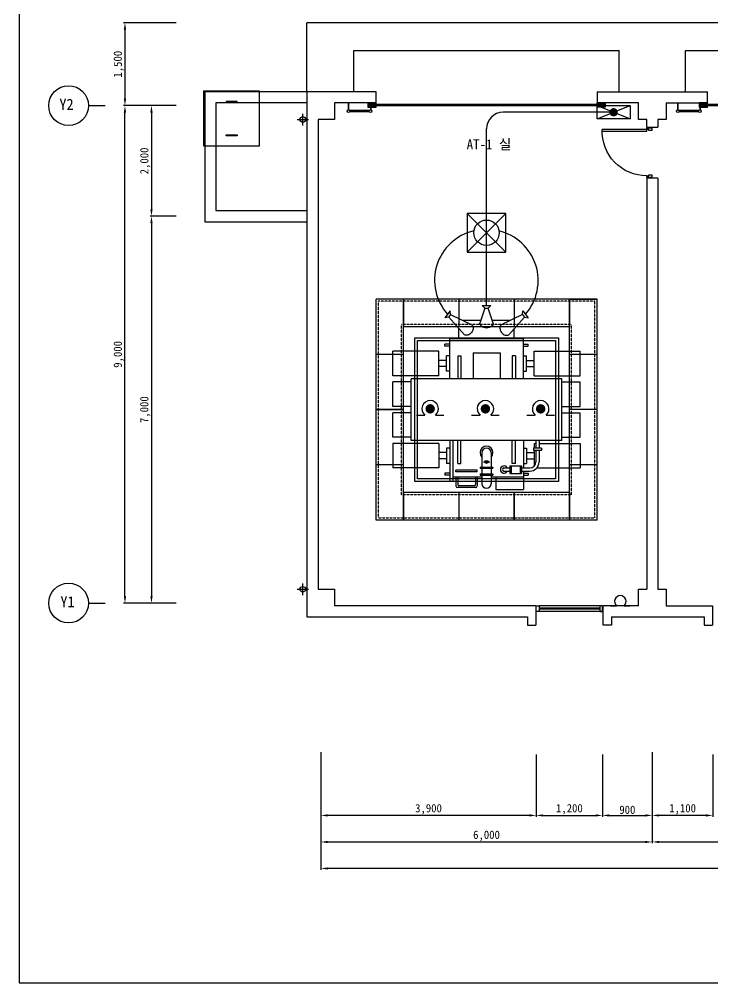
# Model space of a CAD drawing. Header units: millimetres. Extents: x -56613 to -16813, y -66367 to -35122.
# Drawn here: x -56613 to -44060, y -66367 to -48936 of the extents above; entities that cross this region are included whole.
import ezdxf
from ezdxf.enums import TextEntityAlignment as Align

# ---------------------------------------------------------------- set-up
doc = ezdxf.new("R2010")
doc.units = ezdxf.units.MM
doc.linetypes.add('HIDDEN', pattern=[0.375, 0.25, -0.125])
doc.layers.add('TX-PAPR', color=2, linetype='Continuous', plot=False)
for name, color, linetype in [('TZ-BASE', 253, 'Continuous'), ('TZ-DIMS', 1, 'Continuous'), ('TZ-LEAL', 1, 'Continuous'), ('TZ-LEAT', 3, 'Continuous')]:
    doc.layers.add(name, color=color, linetype=linetype)
doc.styles.get("Standard").update_dxf_attribs({"font": 'GulimChe.ttf'})
doc.dimstyles.new('D50', dxfattribs={"dimscale": 50, "dimtxt": 3, "dimasz": 2.5, "dimexe": 0.5, "dimexo": 0.5, "dimgap": 0.5, "dimtad": 1, "dimdec": 0, "dimzin": 1, "dimdsep": 46, "dimlunit": 6, "dimtxsty": 'Standard', "dimcen": 1, "dimclrd": 1, "dimclre": 1, "dimclrt": 3, "dimadec": 0, "dimazin": 0, "dimtfac": 1, "dimtdec": 0, "dimtix": 1, "dimtmove": 2, "dimatfit": 3, "dimfxl": 0, "dimtvp": 2, "dimlwd": -1, "dimlwe": -1, "dimarcsym": 0})

# ---------------------------------------------------------------- blocks, each defined once
blk = doc.blocks.new('*D377')
at = {"layer": 'DEFPOINTS', "color": 0, "ltscale": 0.1}
for p in [(-51155, -62649), (-19955, -62649), (-51155, -64300)]:
    blk.add_point(p, dxfattribs=at)
at = {"layer": 'TZ-DIMS', "color": 1, "ltscale": 0.1}
for p, q in [((-51155, -62674), (-51155, -64325)), ((-19955, -62674), (-19955, -64325)), ((-20080, -64300), (-51030, -64300))]:
    blk.add_line(p, q, dxfattribs=at)
for points in [[(-51030, -64280), (-51030, -64321), (-51155, -64300)], [(-20080, -64280), (-20080, -64321), (-19955, -64300)]]:
    blk.add_solid(points, dxfattribs=at)
at = {"layer": 'TZ-DIMS', "color": 3, "ltscale": 0.1, "insert": (-35555, -64189), "char_height": 150, "attachment_point": 5}
blk.add_mtext('31,200', dxfattribs=at)
blk = doc.blocks.new('*D380')
at = {"layer": 'DEFPOINTS', "color": 0, "ltscale": 0.1}
for p in [(-51155, -62173), (-45155, -62173), (-45155, -63820)]:
    blk.add_point(p, dxfattribs=at)
at = {"layer": 'TZ-DIMS', "color": 1, "ltscale": 0.1}
for p, q in [((-51155, -62198), (-51155, -63845)), ((-45155, -62198), (-45155, -63845)), ((-51030, -63820), (-45280, -63820))]:
    blk.add_line(p, q, dxfattribs=at)
for points in [[(-51030, -63800), (-51030, -63841), (-51155, -63820)], [(-45280, -63800), (-45280, -63841), (-45155, -63820)]]:
    blk.add_solid(points, dxfattribs=at)
at = {"layer": 'TZ-DIMS', "color": 3, "ltscale": 0.1, "insert": (-48155, -63709), "char_height": 150, "attachment_point": 5}
blk.add_mtext('6,000', dxfattribs=at)
blk = doc.blocks.new('*D392')
at = {"layer": 'DEFPOINTS', "color": 0, "ltscale": 0.1}
for p in [(-53750, -48999), (-54700, -50499), (-53750, -50499)]:
    blk.add_point(p, dxfattribs=at)
at = {"layer": 'TZ-DIMS', "color": 1, "ltscale": 0.1}
for p, q in [((-53775, -48999), (-54725, -48999)), ((-54700, -49124), (-54700, -50374)), ((-53775, -50499), (-54725, -50499))]:
    blk.add_line(p, q, dxfattribs=at)
for points in [[(-54721, -49124), (-54679, -49124), (-54700, -48999)], [(-54721, -50374), (-54679, -50374), (-54700, -50499)]]:
    blk.add_solid(points, dxfattribs=at)
at = {"layer": 'TZ-DIMS', "color": 3, "ltscale": 0.1, "insert": (-54811, -49749), "char_height": 150, "attachment_point": 5, "rotation": 90}
blk.add_mtext('1,500', dxfattribs=at)
blk = doc.blocks.new('*D399')
at = {"layer": 'DEFPOINTS', "color": 0, "ltscale": 0.1}
for p in [(-54700, -50499), (-53750, -50499), (-53750, -59499)]:
    blk.add_point(p, dxfattribs=at)
at = {"layer": 'TZ-DIMS', "color": 1, "ltscale": 0.1}
for p, q in [((-53775, -50499), (-54725, -50499)), ((-54700, -59374), (-54700, -50624)), ((-53775, -59499), (-54725, -59499))]:
    blk.add_line(p, q, dxfattribs=at)
for points in [[(-54721, -50624), (-54679, -50624), (-54700, -50499)], [(-54721, -59374), (-54679, -59374), (-54700, -59499)]]:
    blk.add_solid(points, dxfattribs=at)
at = {"layer": 'TZ-DIMS', "color": 3, "ltscale": 0.1, "insert": (-54811, -54999), "char_height": 150, "attachment_point": 5, "rotation": 90}
blk.add_mtext('9,000', dxfattribs=at)
blk = doc.blocks.new('*D403')
at = {"layer": 'DEFPOINTS', "color": 0, "ltscale": 0.1}
for p in [(-46055, -62214), (-45155, -62214), (-45155, -63340)]:
    blk.add_point(p, dxfattribs=at)
at = {"layer": 'TZ-DIMS', "color": 1, "ltscale": 0.1}
for p, q in [((-46055, -62239), (-46055, -63365)), ((-45155, -62239), (-45155, -63365)), ((-45930, -63340), (-45280, -63340))]:
    blk.add_line(p, q, dxfattribs=at)
for points in [[(-45930, -63320), (-45930, -63361), (-46055, -63340)], [(-45280, -63320), (-45280, -63361), (-45155, -63340)]]:
    blk.add_solid(points, dxfattribs=at)
at = {"layer": 'TZ-DIMS', "color": 3, "ltscale": 0.1, "insert": (-45605, -63239), "char_height": 150, "attachment_point": 5}
blk.add_mtext('900', dxfattribs=at)
blk = doc.blocks.new('*D404')
at = {"layer": 'DEFPOINTS', "color": 0, "ltscale": 0.1}
for p in [(-47255, -62214), (-46055, -62214), (-46055, -63340)]:
    blk.add_point(p, dxfattribs=at)
at = {"layer": 'TZ-DIMS', "color": 1, "ltscale": 0.1}
for p, q in [((-47255, -62239), (-47255, -63365)), ((-46055, -62239), (-46055, -63365)), ((-47130, -63340), (-46180, -63340))]:
    blk.add_line(p, q, dxfattribs=at)
for points in [[(-47130, -63320), (-47130, -63361), (-47255, -63340)], [(-46180, -63320), (-46180, -63361), (-46055, -63340)]]:
    blk.add_solid(points, dxfattribs=at)
at = {"layer": 'TZ-DIMS', "color": 3, "ltscale": 0.1, "insert": (-46655, -63229), "char_height": 150, "attachment_point": 5}
blk.add_mtext('1,200', dxfattribs=at)
blk = doc.blocks.new('*D405')
at = {"layer": 'DEFPOINTS', "color": 0, "ltscale": 0.1}
for p in [(-51155, -62214), (-47255, -62214), (-51155, -63340)]:
    blk.add_point(p, dxfattribs=at)
at = {"layer": 'TZ-DIMS', "color": 1, "ltscale": 0.1}
for p, q in [((-51155, -62239), (-51155, -63365)), ((-47255, -62239), (-47255, -63365)), ((-47380, -63340), (-51030, -63340))]:
    blk.add_line(p, q, dxfattribs=at)
for points in [[(-51030, -63320), (-51030, -63361), (-51155, -63340)], [(-47380, -63320), (-47380, -63361), (-47255, -63340)]]:
    blk.add_solid(points, dxfattribs=at)
at = {"layer": 'TZ-DIMS', "color": 3, "ltscale": 0.1, "insert": (-49205, -63229), "char_height": 150, "attachment_point": 5}
blk.add_mtext('3,900', dxfattribs=at)
blk = doc.blocks.new('*D415')
at = {"layer": 'DEFPOINTS', "color": 0, "ltscale": 0.1}
for p in [(-53750, -50499), (-54220, -52499), (-53750, -52499)]:
    blk.add_point(p, dxfattribs=at)
at = {"layer": 'TZ-DIMS', "color": 1, "ltscale": 0.1}
for p, q in [((-53775, -50499), (-54245, -50499)), ((-54220, -50624), (-54220, -52374)), ((-53775, -52499), (-54245, -52499))]:
    blk.add_line(p, q, dxfattribs=at)
for points in [[(-54241, -50624), (-54199, -50624), (-54220, -50499)], [(-54241, -52374), (-54199, -52374), (-54220, -52499)]]:
    blk.add_solid(points, dxfattribs=at)
at = {"layer": 'TZ-DIMS', "color": 3, "ltscale": 0.1, "insert": (-54331, -51499), "char_height": 150, "attachment_point": 5, "rotation": 90}
blk.add_mtext('2,000', dxfattribs=at)
blk = doc.blocks.new('*D416')
at = {"layer": 'DEFPOINTS', "color": 0, "ltscale": 0.1}
for p in [(-53750, -52499), (-54220, -59499), (-53750, -59499)]:
    blk.add_point(p, dxfattribs=at)
at = {"layer": 'TZ-DIMS', "color": 1, "ltscale": 0.1}
for p, q in [((-53775, -52499), (-54245, -52499)), ((-54220, -52624), (-54220, -59374)), ((-53775, -59499), (-54245, -59499))]:
    blk.add_line(p, q, dxfattribs=at)
for points in [[(-54241, -52624), (-54199, -52624), (-54220, -52499)], [(-54241, -59374), (-54199, -59374), (-54220, -59499)]]:
    blk.add_solid(points, dxfattribs=at)
at = {"layer": 'TZ-DIMS', "color": 3, "ltscale": 0.1, "insert": (-54331, -55999), "char_height": 150, "attachment_point": 5, "rotation": 90}
blk.add_mtext('7,000', dxfattribs=at)
blk = doc.blocks.new('*D419')
at = {"layer": 'DEFPOINTS', "color": 0, "ltscale": 0.1}
for p in [(-45155, -62173), (-39155, -62173), (-39155, -63820)]:
    blk.add_point(p, dxfattribs=at)
at = {"layer": 'TZ-DIMS', "color": 1, "ltscale": 0.1}
for p, q in [((-45155, -62198), (-45155, -63845)), ((-39155, -62198), (-39155, -63845)), ((-45030, -63820), (-39280, -63820))]:
    blk.add_line(p, q, dxfattribs=at)
for points in [[(-45030, -63800), (-45030, -63841), (-45155, -63820)], [(-39280, -63800), (-39280, -63841), (-39155, -63820)]]:
    blk.add_solid(points, dxfattribs=at)
at = {"layer": 'TZ-DIMS', "color": 3, "ltscale": 0.1, "insert": (-42155, -63709), "char_height": 150, "attachment_point": 5}
blk.add_mtext('6,000', dxfattribs=at)
blk = doc.blocks.new('*D421')
at = {"layer": 'DEFPOINTS', "color": 0, "ltscale": 0.1}
for p in [(-45155, -62214), (-44055, -62214), (-45155, -63340)]:
    blk.add_point(p, dxfattribs=at)
at = {"layer": 'TZ-DIMS', "color": 1, "ltscale": 0.1}
for p, q in [((-45155, -62239), (-45155, -63365)), ((-44055, -62239), (-44055, -63365)), ((-44180, -63340), (-45030, -63340))]:
    blk.add_line(p, q, dxfattribs=at)
for points in [[(-45030, -63320), (-45030, -63361), (-45155, -63340)], [(-44180, -63320), (-44180, -63361), (-44055, -63340)]]:
    blk.add_solid(points, dxfattribs=at)
at = {"layer": 'TZ-DIMS', "color": 3, "ltscale": 0.1, "insert": (-44605, -63229), "char_height": 150, "attachment_point": 5}
blk.add_mtext('1,100', dxfattribs=at)
blk = doc.blocks.new('2P-D203')
at = {"color": 0}
for p, q in [((29, 50), (29, 855)), ((65, 50), (65, 856)), ((0, 50), (0, -50)), ((29, 50), (0, 50)), ((65, 50), (29, 50)), ((29, 14), (29, 50)), ((50, 14), (29, 14)), ((50, -50), (50, 14)), ((871, 14), (850, 14)), ((871, 14), (850, 14)), ((850, 14), (850, -50)), ((900, 50), (871, 50)), ((871, 50), (871, 14)), ((900, -50), (900, 50)), ((50, -50), (0, -50)), ((900, -50), (850, -50))]:
    blk.add_line(p, q, dxfattribs=at)
blk.add_arc((65, 50), 806, 0, 92.5062, dxfattribs=at)

msp = doc.modelspace()

# ---------------------------------------------------------------- linework, layer by layer
at = {"layer": 'TX-PAPR'}
msp.add_lwpolyline([(-56613.3, -66367.3), (-16813.3, -66367.3), (-16813.3, -40567.3), (-56613.3, -40567.3)], close=True, dxfattribs=at)
at = {"layer": 'TZ-BASE'}
for p, q in [((-51404.7, -50248.5), (-51404.7, -48998.5)), ((-22904.7, -48998.5), (-51404.7, -48998.5)), ((-50554.7, -50248.5), (-50554.7, -49498.5)), ((-50554.7, -49498.5), (-45754.7, -49498.5)), ((-45754.7, -50248.5), (-45754.7, -49498.5)), ((-44554.7, -50248.5), (-44554.7, -49498.5)), ((-44554.7, -49498.5), (-39754.7, -49498.5)), ((-53254.7, -50248.5), (-53254.7, -52598.5)), ((-51404.7, -50248.5), (-53254.7, -50248.5)), ((-50154.7, -50248.5), (-51404.7, -50248.5)), ((-51404.7, -50248.5), (-51404.7, -59748.5)), ((-50154.5, -50448.5), (-50154.5, -50248.5)), ((-46154.7, -50248.5), (-44154.7, -50248.5)), ((-46154.7, -50248.5), (-46154.7, -50448.5)), ((-44154.7, -50448.5), (-44154.7, -50248.5)), ((-53054.7, -50448.5), (-53054.7, -52398.5)), ((-51404.7, -50448.5), (-53054.7, -50448.5)), ((-50154.5, -50448.5), (-50904.7, -50448.5)), ((-50904.7, -50448.5), (-50904.7, -50748.5)), ((-50656.5, -50448.5), (-50656.5, -50573.7)), ((-50650.5, -50448.5), (-50650.5, -50573.7)), ((-50256.5, -50448.5), (-50256.5, -50573.7)), ((-50250.5, -50448.5), (-50250.5, -50573.7)), ((-45404.7, -50448.5), (-46154.7, -50448.5)), ((-46154.7, -50738.5), (-45554.7, -50498.5)), ((-46154.7, -50498.5), (-45554.7, -50738.5)), ((-45404.7, -50748.5), (-45404.7, -50448.5)), ((-44904.7, -50448.5), (-44904.7, -50748.5)), ((-44904.7, -50448.5), (-44154.7, -50448.5)), ((-44695.3, -50448.5), (-44695.3, -50573.7)), ((-44689.3, -50448.5), (-44689.3, -50573.7)), ((-44295.3, -50448.5), (-44295.3, -50573.7)), ((-44289.3, -50448.5), (-44289.3, -50573.7)), ((-51479.7, -50855), (-51479.7, -50644.4)), ((-50275.2, -50586), (-50631.9, -50586)), ((-50275.2, -50611), (-50631.9, -50611)), ((-45854.7, -50618.5), (-47854.7, -50618.5)), ((-44313.9, -50586), (-44670.6, -50586)), ((-44313.9, -50611), (-44670.6, -50611)), ((-51580.4, -50748.5), (-51377.4, -50748.5)), ((-51204.7, -50748.5), (-51204.7, -59248.5)), ((-50904.7, -50748.5), (-51204.7, -50748.5)), ((-45254.7, -50748.5), (-45404.7, -50748.5)), ((-45254.7, -50888.5), (-45254.7, -50748.5)), ((-45254.7, -50888.5), (-45054.7, -50888.5)), ((-45054.7, -50748.5), (-45054.7, -50888.5)), ((-44904.7, -50748.5), (-45054.7, -50748.5)), ((-48154.7, -54115.3), (-48154.7, -50918.5)), ((-45254.7, -51808.5), (-45254.7, -59248.5)), ((-45054.7, -51808.5), (-45254.7, -51808.5)), ((-45054.7, -51808.5), (-45054.7, -59248.5)), ((-53054.7, -52398.5), (-51404.7, -52398.5)), ((-47804.6, -52448.5), (-48504.6, -53148.5)), ((-47804.6, -53148.5), (-48504.6, -52448.5)), ((-47804.6, -52448.6), (-48504.6, -53148.6)), ((-53254.7, -52598.5), (-51404.7, -52598.5)), ((-50154.7, -54998.5), (-50154.7, -53998.5)), ((-49654.7, -53998.5), (-50154.7, -53998.5)), ((-49654.7, -53998.5), (-50149.7, -53998.5)), ((-49654.7, -54998.5), (-49654.7, -53998.5)), ((-48654.7, -53998.5), (-49654.7, -53998.5)), ((-49654.7, -53998.5), (-49654.7, -54498.5)), ((-49654.7, -53998.5), (-49654.7, -54493.5)), ((-48654.7, -53998.5), (-48654.7, -54498.5)), ((-47654.7, -53998.5), (-48654.7, -53998.5)), ((-46654.7, -53998.5), (-47654.7, -53998.5)), ((-47654.7, -53998.5), (-47654.7, -54498.5)), ((-46654.7, -54998.5), (-46654.7, -53998.5)), ((-46654.7, -53998.5), (-46654.7, -54493.5)), ((-46154.7, -54998.5), (-46154.7, -53998.5)), ((-48811.3, -54210.4), (-48906.7, -54337.7)), ((-48804.5, -54277.1), (-48811.3, -54210.4)), ((-48184.8, -54160.8), (-48275.1, -54431.7)), ((-48234.1, -54115.3), (-48075, -54115.3)), ((-48184.9, -54160.8), (-48234.1, -54115.3)), ((-48184.9, -54160.8), (-48124.3, -54160.8)), ((-48124.3, -54160.8), (-48075, -54115.3)), ((-48034, -54431.7), (-48124.3, -54160.8)), ((-47504.7, -54277.1), (-47497.8, -54210.4)), ((-47497.8, -54210.4), (-47402.4, -54337.7)), ((-48840.8, -54325.5), (-48906.7, -54337.7)), ((-48804.5, -54277.1), (-48840.8, -54325.5)), ((-48555.6, -54642.3), (-48840, -54324.5)), ((-48806.7, -54280.1), (-48421.9, -54464.1)), ((-47502.4, -54280.1), (-47887.2, -54464.1)), ((-47753.5, -54642.3), (-47469.1, -54324.5)), ((-47504.7, -54277.1), (-47468.3, -54325.5)), ((-47468.3, -54325.5), (-47402.4, -54337.7)), ((-48654.7, -54498.5), (-49654.7, -54498.5)), ((-48655.9, -54720.3), (-48655.9, -54530.3)), ((-48655.9, -54720.3), (-48655.9, -54530.3)), ((-47654.7, -54498.5), (-48654.7, -54498.5)), ((-48259.9, -54386.1), (-48585, -54386.1)), ((-48259.9, -54386.1), (-48585, -54386.1)), ((-47724.1, -54386.1), (-48049.3, -54386.1)), ((-47724.1, -54386.1), (-48049.3, -54386.1)), ((-46654.7, -54498.5), (-47654.7, -54498.5)), ((-47653.2, -54720.3), (-47653.2, -54530.3)), ((-47653.2, -54720.3), (-47653.2, -54530.3)), ((-47653.2, -54720.3), (-47653.2, -54530.3)), ((-47653.2, -54720.3), (-47653.2, -54530.3)), ((-48821.5, -55442.8), (-48821.5, -54720.3)), ((-47487.7, -54720.3), (-48821.5, -54720.3)), ((-47653.2, -54720.3), (-48655.9, -54720.3)), ((-47487.7, -55442.8), (-47487.7, -54720.3)), ((-48910.4, -54848.1), (-48910.4, -54814.8)), ((-48910.4, -54848.1), (-48910.4, -54814.8)), ((-48821.5, -54814.8), (-48910.4, -54814.8)), ((-48821.5, -54814.8), (-48910.4, -54814.8)), ((-48821.5, -54848.1), (-48910.4, -54848.1)), ((-48821.5, -54848.1), (-48910.4, -54848.1)), ((-47487.7, -54814.8), (-47398.8, -54814.8)), ((-47487.7, -54814.8), (-47398.8, -54814.8)), ((-47487.7, -54848.1), (-47398.8, -54848.1)), ((-47487.7, -54848.1), (-47398.8, -54848.1)), ((-47398.8, -54848.1), (-47398.8, -54814.8)), ((-47398.8, -54848.1), (-47398.8, -54814.8)), ((-50154.7, -55998.5), (-50154.7, -54998.5)), ((-49654.7, -54998.5), (-50154.7, -54998.5)), ((-49654.7, -54998.5), (-50154.7, -54998.5)), ((-49654.7, -54998.5), (-50149.7, -54998.5)), ((-49849.6, -55387.2), (-49849.6, -54942.6)), ((-49016, -54942.6), (-49849.6, -54942.6)), ((-49654.7, -55998.5), (-49654.7, -54998.5)), ((-49016, -55387.2), (-49016, -54942.6)), ((-48877, -55303.8), (-48877, -55026)), ((-48877, -55303.8), (-48877, -55026)), ((-48821.5, -55026), (-48877, -55026)), ((-48821.5, -55026), (-48877, -55026)), ((-48677, -55026), (-48677, -55442.8)), ((-48677, -55026), (-48621.4, -55026)), ((-48621.4, -55026), (-48621.4, -55442.8)), ((-48399.1, -54970.4), (-48399.1, -55442.8)), ((-48399.1, -54970.4), (-47910, -54970.4)), ((-47910, -54970.4), (-47910, -55442.8)), ((-47687.8, -55026), (-47687.8, -55442.8)), ((-47687.8, -55026), (-47687.8, -55442.8)), ((-47632.2, -55026), (-47687.8, -55026)), ((-47632.2, -55026), (-47687.8, -55026)), ((-47632.2, -55026), (-47632.2, -55442.8)), ((-47632.2, -55026), (-47632.2, -55442.8)), ((-47487.7, -55026), (-47432.1, -55026)), ((-47487.7, -55026), (-47432.1, -55026)), ((-47432.1, -55303.8), (-47432.1, -55026)), ((-47432.1, -55303.8), (-47432.1, -55026)), ((-47293.2, -54942.6), (-46459.6, -54942.6)), ((-47293.2, -55387.2), (-47293.2, -54942.6)), ((-46654.7, -55998.5), (-46654.7, -54998.5)), ((-46154.7, -54998.5), (-46654.7, -54998.5)), ((-46154.7, -54998.5), (-46654.7, -54998.5)), ((-46154.7, -54998.5), (-46649.7, -54998.5)), ((-46459.6, -55387.2), (-46459.6, -54942.6)), ((-46154.7, -55998.5), (-46154.7, -54998.5)), ((-48877, -55109.3), (-49016, -55109.3)), ((-48877, -55109.3), (-49016, -55109.3)), ((-48877, -55220.5), (-49016, -55220.5)), ((-48877, -55220.5), (-49016, -55220.5)), ((-47432.1, -55109.3), (-47293.2, -55109.3)), ((-47432.1, -55109.3), (-47293.2, -55109.3)), ((-47432.1, -55220.5), (-47293.2, -55220.5)), ((-47432.1, -55220.5), (-47293.2, -55220.5)), ((-49016, -55387.2), (-49849.6, -55387.2)), ((-48821.5, -55303.8), (-48877, -55303.8)), ((-48821.5, -55303.8), (-48877, -55303.8)), ((-47487.7, -55303.8), (-47432.1, -55303.8)), ((-47487.7, -55303.8), (-47432.1, -55303.8)), ((-47293.2, -55387.2), (-46459.6, -55387.2)), ((-49849.6, -55942.9), (-49849.6, -55498.3)), ((-49849.6, -55942.9), (-49849.6, -55498.3)), ((-49516.1, -55498.3), (-49849.6, -55498.3)), ((-49516.1, -55498.3), (-49849.6, -55498.3)), ((-46793, -55442.8), (-49516.1, -55442.8)), ((-46793, -55442.8), (-49516.1, -55442.8)), ((-49516.1, -56554.2), (-49516.1, -55442.8)), ((-49516.1, -56554.2), (-49516.1, -55442.8)), ((-46793, -56554.2), (-46793, -55442.8)), ((-46793, -56554.2), (-46793, -55442.8)), ((-46793, -55498.3), (-46459.6, -55498.3)), ((-46793, -55498.3), (-46459.6, -55498.3)), ((-46459.6, -55942.9), (-46459.6, -55498.3)), ((-46459.6, -55942.9), (-46459.6, -55498.3)), ((-49516.1, -55942.9), (-49849.6, -55942.9)), ((-49516.1, -55942.9), (-49849.6, -55942.9)), ((-46793, -55942.9), (-46459.6, -55942.9)), ((-46793, -55942.9), (-46459.6, -55942.9)), ((-49654.7, -55998.5), (-50154.7, -55998.5)), ((-49516.1, -56054.1), (-49849.6, -56054.1)), ((-49516.1, -56054.1), (-49849.6, -56054.1)), ((-49849.6, -56498.7), (-49849.6, -56054.1)), ((-49849.6, -56498.7), (-49849.6, -56054.1)), ((-49654.7, -56998.5), (-49654.7, -55998.5)), ((-49424.6, -56098, -0.3), (-49272.4, -56098, -0.3)), ((-49076.7, -56098, -0.3), (-48924.6, -56098, -0.3)), ((-48424.6, -56098, -0.3), (-48272.4, -56098, -0.3)), ((-48076.7, -56098, -0.3), (-47924.6, -56098, -0.3)), ((-47424.6, -56098, -0.3), (-47272.4, -56098, -0.3)), ((-47076.7, -56098, -0.3), (-46924.6, -56098, -0.3)), ((-46793, -56054.1), (-46459.6, -56054.1)), ((-46793, -56054.1), (-46459.6, -56054.1)), ((-46654.7, -56998.5), (-46654.7, -55998.5)), ((-46154.7, -55998.5), (-46654.7, -55998.5)), ((-46154.7, -55998.5), (-46654.7, -55998.5)), ((-46154.7, -55998.5), (-46649.7, -55998.5)), ((-46459.6, -56498.7), (-46459.6, -56054.1)), ((-46459.6, -56498.7), (-46459.6, -56054.1)), ((-46154.7, -56998.5), (-46154.7, -55998.5)), ((-49516.1, -56498.7), (-49849.6, -56498.7)), ((-49516.1, -56498.7), (-49849.6, -56498.7)), ((-49016, -56609.8), (-49849.6, -56609.8)), ((-49849.6, -56609.8), (-49849.6, -57054.4)), ((-46793, -56554.2), (-49516.1, -56554.2)), ((-46793, -56554.2), (-49516.1, -56554.2)), ((-49016, -56609.8), (-49016, -57054.4)), ((-48821.5, -56554.2), (-48821.5, -57298.9)), ((-48821.5, -56554.2), (-48821.5, -57298.9)), ((-48765.9, -56554.2), (-48765.9, -57298.9)), ((-48765.9, -56554.2), (-48765.9, -57298.9)), ((-48677, -56971), (-48677, -56554.2)), ((-48621.4, -56971), (-48621.4, -56554.2)), ((-47687.8, -56971), (-47687.8, -56554.2)), ((-47632.2, -56971), (-47632.2, -56554.2)), ((-47632.2, -56971), (-47632.2, -56554.2)), ((-47487.7, -56554.2), (-47487.7, -57054.4)), ((-47487.7, -56554.2), (-47487.7, -57054.4)), ((-47293.2, -56609.8), (-47259.8, -56609.8)), ((-47293.2, -56609.8), (-47259.8, -56609.8)), ((-47293.2, -56609.8), (-47293.2, -56693.2)), ((-47293.2, -56609.8), (-47293.2, -56693.2)), ((-47259.8, -56554.2), (-47259.8, -56693.2)), ((-47259.8, -56554.2), (-47259.8, -56693.2)), ((-47204.3, -56554.2), (-47204.3, -56693.2)), ((-47204.3, -56554.2), (-47204.3, -56693.2)), ((-47204.3, -56609.8), (-46459.6, -56609.8)), ((-46793, -56498.7), (-46459.6, -56498.7)), ((-46793, -56498.7), (-46459.6, -56498.7)), ((-46459.6, -56609.8), (-46459.6, -57054.4)), ((-48877, -56776.5), (-49016, -56776.5)), ((-48877, -56776.5), (-49016, -56776.5)), ((-48821.5, -56693.2), (-48877, -56693.2)), ((-48821.5, -56693.2), (-48877, -56693.2)), ((-48877, -56693.2), (-48877, -56971)), ((-48877, -56693.2), (-48877, -56971)), ((-48237.9, -56776.5), (-48237.9, -57037.7)), ((-48237.9, -56776.5), (-48237.9, -57037.7)), ((-48071.2, -56776.5), (-48071.2, -57037.7)), ((-48071.2, -56776.5), (-48071.2, -57037.7)), ((-47487.7, -56693.2), (-47432.1, -56693.2)), ((-47487.7, -56693.2), (-47432.1, -56693.2)), ((-47432.1, -56693.2), (-47432.1, -56971)), ((-47432.1, -56693.2), (-47432.1, -56971)), ((-47432.1, -56776.5), (-47293.2, -56776.5)), ((-47432.1, -56776.5), (-47293.2, -56776.5)), ((-47159.8, -56693.2), (-47304.3, -56693.2)), ((-47159.8, -56693.2), (-47304.3, -56693.2)), ((-47304.3, -56693.2), (-47304.3, -56737.6)), ((-47304.3, -56693.2), (-47304.3, -56737.6)), ((-47159.8, -56737.6), (-47304.3, -56737.6)), ((-47159.8, -56737.6), (-47304.3, -56737.6)), ((-47293.2, -56737.6), (-47293.2, -57022.6)), ((-47293.2, -56737.6), (-47293.2, -57022.6)), ((-47259.8, -56737.6), (-47259.8, -56943.3)), ((-47259.8, -56737.6), (-47259.8, -56943.3)), ((-47204.3, -56737.6), (-47204.3, -56943.3)), ((-47204.3, -56737.6), (-47204.3, -56943.3)), ((-47159.8, -56693.2), (-47159.8, -56737.6)), ((-47159.8, -56693.2), (-47159.8, -56737.6)), ((-49654.7, -56998.5), (-50154.7, -56998.5)), ((-49654.7, -56998.5), (-50154.7, -56998.5)), ((-49654.7, -56998.5), (-50149.7, -56998.5)), ((-49654.7, -57998.5), (-49654.7, -56998.5)), ((-48877, -56887.7), (-49016, -56887.7)), ((-48877, -56887.7), (-49016, -56887.7)), ((-48821.5, -56971), (-48877, -56971)), ((-48821.5, -56971), (-48877, -56971)), ((-48677, -56971), (-48621.4, -56971)), ((-48208.3, -56944.3), (-48095.5, -56944.3)), ((-47632.2, -56971), (-47687.8, -56971)), ((-47487.7, -56971), (-47432.1, -56971)), ((-47487.7, -56971), (-47432.1, -56971)), ((-47432.1, -56887.7), (-47293.2, -56887.7)), ((-47432.1, -56887.7), (-47293.2, -56887.7)), ((-46654.7, -57998.5), (-46654.7, -56998.5)), ((-46154.7, -56998.5), (-46654.7, -56998.5)), ((-46154.7, -56998.5), (-46654.7, -56998.5)), ((-46154.7, -56998.5), (-46649.7, -56998.5)), ((-46154.7, -57998.5), (-46154.7, -56998.5)), ((-49016, -57054.4), (-49849.6, -57054.4)), ((-48821.5, -57148.9), (-48910.4, -57148.9)), ((-48821.5, -57148.9), (-48910.4, -57148.9)), ((-48910.4, -57148.9), (-48910.4, -57182.2)), ((-48910.4, -57148.9), (-48910.4, -57182.2)), ((-48321.3, -57093.3), (-48710.3, -57093.3)), ((-48710.3, -57126.7), (-48710.3, -57093.3)), ((-48321.3, -57126.7), (-48710.3, -57126.7)), ((-48321.3, -57126.7), (-48321.3, -57093.3)), ((-48271.3, -57037.7), (-48271.3, -57060)), ((-48271.3, -57037.7), (-48271.3, -57060)), ((-48271.3, -57037.7), (-48037.9, -57037.7)), ((-48271.3, -57037.7), (-48037.9, -57037.7)), ((-48271.3, -57060), (-48037.9, -57060)), ((-48271.3, -57060), (-48037.9, -57060)), ((-48271.3, -57160), (-48271.3, -57182.2)), ((-48271.3, -57160), (-48271.3, -57182.2)), ((-48271.3, -57160), (-48037.9, -57160)), ((-48271.3, -57160), (-48037.9, -57160)), ((-48237.9, -57060), (-48237.9, -57160)), ((-48237.9, -57060), (-48237.9, -57160)), ((-48071.2, -57060), (-48071.2, -57160)), ((-48071.2, -57060), (-48071.2, -57160)), ((-48037.9, -57037.7), (-48037.9, -57060)), ((-48037.9, -57037.7), (-48037.9, -57060)), ((-48037.9, -57160), (-48037.9, -57182.2)), ((-48037.9, -57160), (-48037.9, -57182.2)), ((-47838.5, -57054.4), (-47732.2, -57054.4)), ((-47838.5, -57110), (-47732.2, -57110)), ((-47732.2, -57012.7), (-47521, -57012.7)), ((-47732.2, -57012.7), (-47732.2, -57151.7)), ((-47732.2, -57151.7), (-47521, -57151.7)), ((-47710, -57012.7), (-47710, -57151.7)), ((-47543.3, -57012.7), (-47543.3, -57151.7)), ((-47521, -57012.7), (-47521, -57151.7)), ((-47521, -57054.4), (-47371, -57054.4)), ((-47521, -57054.4), (-47371, -57054.4)), ((-47521, -57110), (-47371, -57110)), ((-47521, -57110), (-47371, -57110)), ((-47487.7, -57110), (-47487.7, -57443.4)), ((-47487.7, -57110), (-47487.7, -57443.4)), ((-47487.7, -57148.9), (-47398.8, -57148.9)), ((-47487.7, -57148.9), (-47398.8, -57148.9)), ((-47398.8, -57148.9), (-47398.8, -57182.2)), ((-47398.8, -57148.9), (-47398.8, -57182.2)), ((-47246.7, -57054.4), (-46459.6, -57054.4)), ((-48821.5, -57182.2), (-48910.4, -57182.2)), ((-48821.5, -57182.2), (-48910.4, -57182.2)), ((-48765.9, -57298.9), (-48821.5, -57298.9)), ((-48765.9, -57298.9), (-48821.5, -57298.9)), ((-48237.9, -57221.1), (-48765.9, -57221.1)), ((-48237.9, -57221.1), (-48765.9, -57221.1)), ((-48710.3, -57221.1), (-48710.3, -57376.7)), ((-48677, -57221.1), (-48677, -57354.5)), ((-48354.6, -57221.1), (-48354.6, -57354.5)), ((-48321.3, -57221.1), (-48321.3, -57376.7)), ((-48271.3, -57182.2), (-48037.9, -57182.2)), ((-48271.3, -57182.2), (-48037.9, -57182.2)), ((-48237.9, -57182.2), (-48237.9, -57351.4)), ((-48237.9, -57182.2), (-48237.9, -57351.4)), ((-48071.2, -57182.2), (-48071.2, -57338.4)), ((-48071.2, -57182.2), (-48071.2, -57338.4)), ((-47487.7, -57221.1), (-48071.2, -57221.1)), ((-47487.7, -57221.1), (-48071.2, -57221.1)), ((-47987.9, -57221.1), (-47987.9, -57443.4)), ((-47987.9, -57221.1), (-47987.9, -57443.4)), ((-47487.7, -57182.2), (-47398.8, -57182.2)), ((-47487.7, -57182.2), (-47398.8, -57182.2)), ((-48654.7, -57498.5), (-49654.7, -57498.5)), ((-49654.7, -57498.5), (-49654.7, -57998.5)), ((-49654.7, -57498.5), (-49654.7, -57993.5)), ((-48354.6, -57410.1), (-48677, -57410.1)), ((-48376.9, -57376.7), (-48654.7, -57376.7)), ((-47654.7, -57498.5), (-48654.7, -57498.5)), ((-48654.7, -57498.5), (-48654.7, -57998.5)), ((-48654.7, -57498.5), (-48654.7, -57993.5)), ((-48654.7, -57498.5), (-48654.7, -57998.5)), ((-47987.9, -57443.4), (-47487.7, -57443.4)), ((-47987.9, -57443.4), (-47487.7, -57443.4)), ((-46654.7, -57498.5), (-47654.7, -57498.5)), ((-47654.7, -57498.5), (-47654.7, -57998.5)), ((-46654.7, -57498.5), (-46654.7, -57993.5)), ((-46654.7, -57498.5), (-46654.7, -57998.5)), ((-46654.7, -57998.5), (-47654.7, -57998.5)), ((-46154.7, -57998.5), (-46654.7, -57998.5)), ((-51581.2, -59248.5), (-51378.2, -59248.5)), ((-51480.5, -59355), (-51480.5, -59144.4)), ((-51204.7, -59248.5), (-50904.7, -59248.5)), ((-50904.7, -59248.5), (-50904.7, -59548.5)), ((-45404.7, -59548.5), (-45404.7, -59248.5)), ((-45404.7, -59248.5), (-45254.7, -59248.5)), ((-45054.7, -59248.5), (-44904.7, -59248.5)), ((-44904.7, -59248.5), (-44904.7, -59548.5)), ((-47264.7, -59548.5), (-50904.7, -59548.5)), ((-47264.7, -59548.5), (-47264.7, -59898.5)), ((-46054.7, -59548.5), (-47204.7, -59548.5)), ((-46104.7, -59590.5), (-47204.7, -59590.5)), ((-46104.7, -59606.5), (-47204.7, -59606.5)), ((-45404.7, -59548.5), (-46044.7, -59548.5)), ((-46044.7, -59898.5), (-46044.7, -59548.5)), ((-46044.7, -59748.5), (-46044.7, -59548.5)), ((-45907.5, -59548.5, -0.2), (-45801, -59548.5, -0.2)), ((-45664, -59548.5, -0.2), (-45557.5, -59548.5, -0.2)), ((-44904.7, -59548.5), (-44064.7, -59548.5)), ((-44064.7, -59548.5), (-44064.7, -59898.5)), ((-51404.7, -59748.5), (-47414.7, -59748.5)), ((-47414.7, -59748.5), (-47414.7, -59898.5)), ((-46054.7, -59648.5), (-47204.7, -59648.5)), ((-45894.7, -59748.5), (-44214.7, -59748.5)), ((-45894.7, -59748.5), (-45894.7, -59898.5)), ((-44214.7, -59748.5), (-44214.7, -59898.5)), ((-47414.7, -59898.5), (-47264.7, -59898.5)), ((-45894.7, -59898.5), (-46044.7, -59898.5)), ((-44214.7, -59898.5), (-44064.7, -59898.5))]:
    msp.add_line(p, q, dxfattribs=at)
at = {"layer": 'TZ-BASE', "linetype": 'HIDDEN'}
for p, q in [((-49694.7, -57538.5), (-49694.7, -54458.5)), ((-46614.7, -57538.5), (-46614.7, -54458.5)), ((-46614.7, -57538.5), (-49694.7, -57538.5))]:
    msp.add_line(p, q, dxfattribs=at)
at = {"layer": 'TZ-BASE'}
for points in [[(-52269.7, -51233.5), (-53269.7, -51233.5), (-53269.7, -50233.5), (-52269.7, -50233.5)], [(-52869.7, -50443.3), (-52669.7, -50443.3), (-52669.7, -50423.3), (-52869.7, -50423.3)], [(-45554.7, -50498.5), (-45554.7, -50738.5), (-46154.7, -50738.5), (-46154.7, -50498.5)], [(-52869.7, -51023.7), (-52669.7, -51023.7), (-52669.7, -51043.7), (-52869.7, -51043.7)], [(-47804.6, -53148.5), (-47804.6, -52448.5), (-48504.6, -52448.5), (-48504.6, -53148.5)], [(-47254.7, -59548.5), (-47204.7, -59548.5), (-47204.7, -59648.5), (-47254.7, -59648.5)], [(-46054.7, -59548.5), (-46104.7, -59548.5), (-46104.7, -59648.5), (-46054.7, -59648.5)]]:
    msp.add_lwpolyline(points, close=True, dxfattribs=at)
at = {"layer": 'TZ-BASE', "flags": 128}
for points in [[(-50154.5, -50448.5), (-50304.5, -50448.5), (-50304.5, -50523.5), (-50154.5, -50523.5), (-50154.5, -50506), (-50286.5, -50506), (-50286.5, -50466), (-50154.5, -50466)], [(-46154.8, -50448.5), (-46004.8, -50448.5), (-46004.8, -50523.5), (-46154.8, -50523.5), (-46154.8, -50506), (-46022.8, -50506), (-46022.8, -50466), (-46154.8, -50466)], [(-44154.5, -50448.5), (-44304.5, -50448.5), (-44304.5, -50523.5), (-44154.5, -50523.5), (-44154.5, -50506), (-44286.5, -50506), (-44286.5, -50466), (-44154.5, -50466)], [(-46854.7, -54698.5), (-46854.7, -57298.5), (-49454.7, -57298.5), (-49454.7, -54698.5)]]:
    msp.add_lwpolyline(points, close=True, dxfattribs=at)
for points in [[(-46027.8, -50471), (-46027.8, -50501), (-50281.5, -50501), (-50281.5, -50471), (-46027.8, -50471)], [(-40027.8, -50471), (-40027.8, -50501), (-44281.5, -50501), (-44281.5, -50471), (-40027.8, -50471)], [(-46904.7, -54748.5), (-46904.7, -57248.5), (-49404.7, -57248.5), (-49404.7, -54748.5), (-46904.7, -54748.5)]]:
    msp.add_lwpolyline(points, dxfattribs=at)
at = {"layer": 'TZ-BASE'}
for points, const_width in [([(-45892.2, -50618.5, 1), (-45817.2, -50618.5, 1)], 75), ([(-49217.1, -55984.3, -1), (-49132.1, -55984.3, -1)], 85), ([(-48217.1, -55984.3, -1), (-48132.1, -55984.3, -1)], 85), ([(-47217.1, -55984.3, -1), (-47132.1, -55984.3, -1)], 85)]:
    msp.add_lwpolyline(points, format="xyb", close=True, dxfattribs=dict(at, const_width=const_width))
for points in [[(-48504.6, -53148.6), (-47804.6, -53148.6), (-47804.6, -52984.6), (-47804.6, -52448.6), (-48504.6, -52448.6), (-48504.6, -53148.6)], [(-46654.7, -54498.5), (-46654.7, -53998.5), (-46154.7, -53998.5), (-46649.7, -53998.5)], [(-47654.7, -57993.5), (-47654.7, -57498.5), (-47654.7, -57998.5), (-48654.7, -57998.5), (-49654.7, -57998.5), (-50154.7, -57998.5), (-50154.7, -56998.5), (-50154.7, -55998.5), (-49654.7, -55998.5), (-50149.7, -55998.5)]]:
    msp.add_lwpolyline(points, dxfattribs=at)
at = {"layer": 'TZ-BASE', "linetype": 'HIDDEN'}
msp.add_lwpolyline([(-46194.7, -57958.5), (-46194.7, -54038.5), (-50114.7, -54038.5), (-50114.7, -57958.5)], close=True, dxfattribs=at)
msp.add_lwpolyline([(-46614.7, -54458.5), (-49694.7, -54458.5)], dxfattribs=at)
at = {"layer": 'TZ-BASE'}
for points in [[(-48421.9, -54464.1, -0.1322906), (-48403.5, -54487.6, -0.1066749), (-48396.6, -54523.9, -0.0832695), (-48403.9, -54561.8, -0.0719451), (-48425.2, -54600.9, -0.0719451), (-48456.8, -54632.3, -0.0832695), (-48491.1, -54649.9, -0.1066749), (-48527.8, -54653.4, -0.1322906), (-48555.6, -54642.3, -0.0990195)], [(-48421.9, -54464.1, -0.1322906), (-48403.5, -54487.6, -0.1066749), (-48396.6, -54523.9, -0.0832695), (-48403.9, -54561.8, -0.0719451), (-48425.2, -54600.9, -0.0719451), (-48456.8, -54632.3, -0.0832695), (-48491.1, -54649.9, -0.1066749), (-48527.8, -54653.4, -0.1322906), (-48555.6, -54642.3, -0.0990195)], [(-48034, -54431.7, -0.1266591), (-48042.6, -54465, -0.1060481), (-48069.3, -54495.8, -0.085858), (-48107.1, -54515.1, -0.0755529), (-48154.6, -54522.3, -0.0755529), (-48202.1, -54515.1, -0.085858), (-48239.8, -54495.8, -0.1060481), (-48266.6, -54465, -0.1266591), (-48275.1, -54431.7, -0.1266591)], [(-48034, -54431.7, -0.1266591), (-48042.6, -54465, -0.1060481), (-48069.3, -54495.8, -0.085858), (-48107.1, -54515.1, -0.0755529), (-48154.6, -54522.3, -0.0755529), (-48202.1, -54515.1, -0.085858), (-48239.8, -54495.8, -0.1060481), (-48266.6, -54465, -0.1266591), (-48275.1, -54431.7, -0.1266591)], [(-47887.2, -54464.1, 0.1322906), (-47905.7, -54487.6, 0.1066749), (-47912.6, -54523.9, 0.0832695), (-47905.3, -54561.8, 0.0719451), (-47883.9, -54600.9, 0.0719451), (-47852.4, -54632.3, 0.0832695), (-47818, -54649.9, 0.1066749), (-47781.3, -54653.4, 0.1322906), (-47753.5, -54642.3, 0.0990195)], [(-47887.2, -54464.1, 0.1322906), (-47905.7, -54487.6, 0.1066749), (-47912.6, -54523.9, 0.0832695), (-47905.3, -54561.8, 0.0719451), (-47883.9, -54600.9, 0.0719451), (-47852.4, -54632.3, 0.0832695), (-47818, -54649.9, 0.1066749), (-47781.3, -54653.4, 0.1322906), (-47753.5, -54642.3, 0.0990195)]]:
    msp.add_lwpolyline(points, format="xyb", dxfattribs=at)
for centre, radius in [((-51479.7, -50748.5), 50), ((-50653.5, -50598.5), 25), ((-50253.5, -50598.5), 25), ((-44692.3, -50598.5), 25), ((-44292.3, -50598.5), 25), ((-48154.6, -52798.5), 230), ((-48154.6, -56944.3), 27.8), ((-48154.6, -56944.3), 27.8), ((-51480.5, -59248.5), 50)]:
    msp.add_circle(centre, radius, dxfattribs=at)
for centre, radius, start, end in [((-47854.7, -50918.5), 300, 90, 180), ((-48180.6, -53658.6), 916, 103.02532, 222.21609), ((-48142.3, -53664.3), 922.5, 318.62268, 76.79869), ((-49174.6, -55984.3, -0.3), 150, 310.72175, 229.27825), ((-48174.6, -55984.3, -0.3), 150, 310.72175, 229.27825), ((-47174.6, -55984.3, -0.3), 150, 310.72175, 229.27825), ((-48154.6, -56776.5), 116.7, 315.58469, 224.41531), ((-48154.6, -56776.5), 116.7, 315.58469, 224.41531), ((-48154.6, -56776.5), 83.4, 0, 180), ((-48154.6, -56776.5), 83.4, 0, 180), ((-47371, -56943.3), 111.1, 270, 0), ((-47371, -56943.3), 111.1, 270, 0), ((-47371, -56943.3), 166.7, 270, 0), ((-47371, -56943.3), 166.7, 270, 0), ((-47838.5, -57082.2), 64.8, 25.37693, 334.62307), ((-47838.5, -57082.2), 27.8, 90, 270), ((-47838.5, -57082.2), 27.8, 90, 270), ((-48154.6, -57338.4), 83.4, 180, 0), ((-48154.6, -57338.4), 83.4, 180, 0), ((-48677, -57376.7), 33.3, 180, 270), ((-48654.7, -57354.5), 22.2, 180, 270), ((-48376.9, -57354.5), 22.2, 270, 0), ((-48354.6, -57376.7), 33.3, 270, 0), ((-45732.5, -59468.9, -0.2), 105, 310.72175, 229.27825)]:
    msp.add_arc(centre, radius, start, end, dxfattribs=at)
at = {"layer": 'TZ-LEAL', "ltscale": 0.1}
for p, q in [((-55360.2, -50498.5), (-55060.2, -50498.5)), ((-55360.2, -59498.5), (-55060.2, -59498.5))]:
    msp.add_line(p, q, dxfattribs=at)
for centre in [(-55720.2, -50498.5), (-55720.2, -59498.5)]:
    msp.add_circle(centre, 360, dxfattribs=at)

# ---------------------------------------------------------------- block references
at = {"layer": 'TZ-BASE', "extrusion": (0, 0, -1), "zscale": -1, "rotation": 270}
msp.add_blockref('2P-D203', (45204.7, -50898.5), dxfattribs=at)

# ---------------------------------------------------------------- texts
at = {"layer": 'TZ-BASE'}
msp.add_text('AT-1 실', height=180, dxfattribs=at).set_placement((-48109.9, -51195.3), align=Align.MIDDLE)
at = {"layer": 'TZ-LEAT'}
for s, p in [('Y2', (-55887.1, -50574.4)), ('Y1', (-55869.3, -59574.2))]:
    msp.add_text(s, height=200, dxfattribs=at).set_placement(p)

# ---------------------------------------------------------------- dimensions: what is measured, and where the dimension line sits
at = {"layer": 'TZ-DIMS', "ltscale": 0.1}
for base, p1, p2, angle, picture, middle in [((-54700.3, -50498.5), (-53749.9, -48998.5), (-53749.9, -50498.5), 90, '*D392', (-54811.5, -49748.5)), ((-54700.3, -50498.5), (-53749.9, -59498.5), (-53749.9, -50498.5), 90, '*D399', (-54811.4, -54998.5)), ((-54220.3, -52498.5), (-53749.9, -50498.5), (-53749.9, -52498.5), 90, '*D415', (-54331.4, -51498.5)), ((-54220.3, -59498.5), (-53749.9, -52498.5), (-53749.9, -59498.5), 90, '*D416', (-54331.4, -55998.5)), ((-51154.7, -63340.4), (-47254.7, -62213.8), (-51154.7, -62213.8), 180, '*D405', (-49204.7, -63229.3)), ((-45154.7, -63340.4), (-44054.7, -62213.8), (-45154.7, -62213.8), 180, '*D421', (-44604.7, -63229.2))]:
    dim = msp.add_linear_dim(base=base, p1=p1, p2=p2, angle=angle, dimstyle='D50', dxfattribs=at)
    dim.commit()
    dim.dimension.update_dxf_attribs({"geometry": picture, "text_midpoint": middle})
for base, p1, p2, picture, middle in [((-45154.7, -63820.4), (-51154.7, -62173.4), (-45154.7, -62173.4), '*D380', (-48154.7, -63709.3)), ((-46054.7, -63340.4), (-47254.7, -62213.8), (-46054.7, -62213.8), '*D404', (-46654.7, -63229.2)), ((-45154.7, -63340.4), (-46054.7, -62213.8), (-45154.7, -62213.8), '*D403', (-45604.7, -63238.7)), ((-39154.7, -63820.4), (-45154.7, -62173.4), (-39154.7, -62173.4), '*D419', (-42154.7, -63709.3)), ((-51154.7, -64300.4), (-19954.7, -62649.1), (-51154.7, -62649.1), '*D377', (-35554.7, -64189.2))]:
    dim = msp.add_linear_dim(base=base, p1=p1, p2=p2, dimstyle='D50', dxfattribs=at)
    dim.commit()
    dim.dimension.update_dxf_attribs({"geometry": picture, "text_midpoint": middle})

doc.saveas('drawing.dxf')
